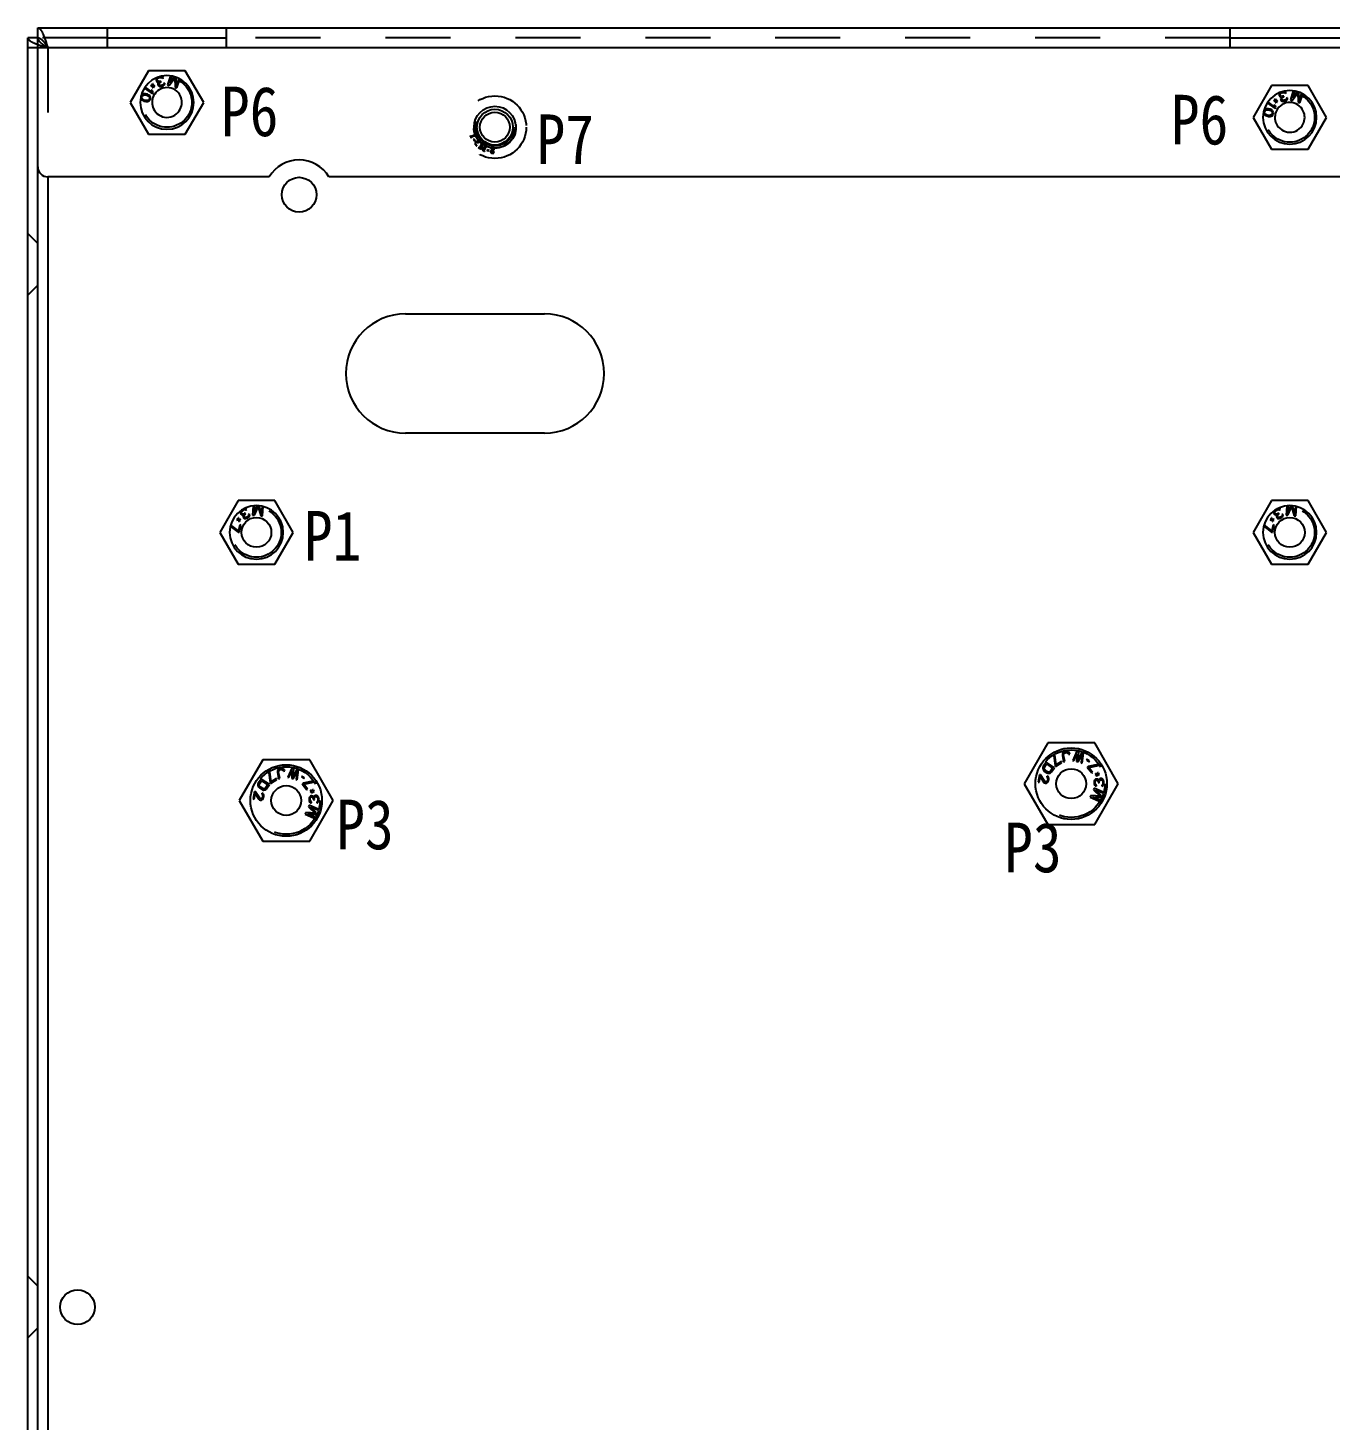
# Model space of a CAD drawing. Header units: millimetres. Extents: x 1262 to 3787, y 0 to 841.
# Drawn here: x 1412.6 to 1543.6, y 441.8 to 582 of the extents above; entities that cross this region are included whole.
import ezdxf

# ---------------------------------------------------------------- set-up
doc = ezdxf.new("R2010")
doc.units = ezdxf.units.MM
doc.header["$LTSCALE"] = 65.395
doc.linetypes.add('HIDDEN', pattern=[0.2, 0.1, -0.1])
doc.layers.get('0').update_dxf_attribs({"linetype": 'CONTINUOUS'})
doc.layers.add('02___PRT_ALL_AXES', color=7, linetype='CONTINUOUS')
doc.layers.add('DEFAULT_2', color=8, linetype='HIDDEN')
doc.styles.get("Standard").update_dxf_attribs({"font": 'txt', "width": 0.85})

msp = doc.modelspace()

# ---------------------------------------------------------------- linework, layer by layer
at = {"color": 3, "linetype": 'Continuous'}
for p, q in [((1413.581, 568.004), (1413.581, 582.004)), ((1413.581, 582.004), (1825.581, 582.004)), ((1420.581, 580.004), (1420.581, 582.004)), ((1432.581, 580.004), (1432.581, 582.004)), ((1533.581, 580.004), (1533.581, 582.004)), ((1412.581, 324.704), (1412.581, 581.004)), ((1825.581, 580.004), (1413.581, 580.004)), ((1436.879, 567.004), (1414.581, 567.004))]:
    msp.add_line(p, q, dxfattribs=at)
at = {"color": 7, "linetype": 'Continuous'}
for p, q in [((1413.581, 581.004), (1412.581, 581.004)), ((1420.581, 581.004), (1432.581, 581.004)), ((1533.581, 581.004), (1545.581, 581.004)), ((1413.581, 580.004), (1412.581, 580.004)), ((1424.972, 576.192), (1424.97, 576.162)), ((1424.97, 576.162), (1425.148, 576.148)), ((1425.121, 576.18), (1424.972, 576.192)), ((1425.055, 576.32), (1425.023, 576.292)), ((1425.023, 576.292), (1425.121, 576.18)), ((1425.152, 576.207), (1425.055, 576.32)), ((1425.161, 576.356), (1425.152, 576.207)), ((1425.191, 576.353), (1425.161, 576.356)), ((1425.18, 576.175), (1425.191, 576.353)), ((1425.358, 576.16), (1425.18, 576.175)), ((1425.356, 576.131), (1425.358, 576.16)), ((1425.503, 576.808), (1425.502, 576.741)), ((1425.502, 576.741), (1425.527, 576.659)), ((1425.525, 576.881), (1425.503, 576.808)), ((1425.572, 576.94), (1425.525, 576.881)), ((1425.527, 576.659), (1425.572, 576.584)), ((1425.639, 577.005), (1425.572, 576.94)), ((1425.572, 576.584), (1425.63, 576.535)), ((1425.602, 576.771), (1425.609, 576.818)), ((1425.627, 576.69), (1425.602, 576.771)), ((1425.609, 576.818), (1425.637, 576.871)), ((1425.691, 576.621), (1425.627, 576.69)), ((1425.63, 576.535), (1425.742, 576.525)), ((1425.637, 576.871), (1425.67, 576.903)), ((1425.708, 577.047), (1425.639, 577.005)), ((1425.681, 576.44), (1425.66, 576.366)), ((1425.66, 576.366), (1425.665, 576.279)), ((1425.665, 576.279), (1425.677, 576.238)), ((1425.67, 576.903), (1425.764, 576.954)), ((1425.677, 576.238), (1425.722, 576.163)), ((1425.742, 576.525), (1425.681, 576.44)), ((1425.764, 576.598), (1425.691, 576.621)), ((1425.722, 576.163), (1425.827, 576.106)), ((1425.764, 576.954), (1425.883, 576.991)), ((1425.889, 576.614), (1425.764, 576.598)), ((1425.765, 576.309), (1425.78, 576.403)), ((1425.777, 576.269), (1425.765, 576.309)), ((1425.836, 576.22), (1425.777, 576.269)), ((1425.78, 576.403), (1425.807, 576.456)), ((1425.807, 576.456), (1425.914, 576.533)), ((1425.908, 576.197), (1425.836, 576.22)), ((1425.958, 577.102), (1425.878, 577.099)), ((1425.883, 576.991), (1425.989, 577.001)), ((1425.969, 576.639), (1425.889, 576.614)), ((1426.014, 576.207), (1425.908, 576.197)), ((1425.914, 576.533), (1425.994, 576.557)), ((1426.05, 577.086), (1425.958, 577.102)), ((1425.994, 576.557), (1425.969, 576.639)), ((1425.989, 577.001), (1426.035, 576.993)), ((1426.093, 576.232), (1426.014, 576.207)), ((1426.035, 576.993), (1426.088, 576.964)), ((1426.122, 577.064), (1426.05, 577.086)), ((1426.088, 576.964), (1426.12, 576.929)), ((1426.187, 576.282), (1426.093, 576.232)), ((1426.104, 576.124), (1426.238, 576.187)), ((1426.12, 576.929), (1426.22, 576.96)), ((1426.181, 577.015), (1426.122, 577.064)), ((1426.22, 576.96), (1426.181, 577.015)), ((1426.234, 576.341), (1426.187, 576.282)), ((1426.255, 576.415), (1426.234, 576.341)), ((1426.238, 576.187), (1426.305, 576.252)), ((1426.355, 576.445), (1426.255, 576.415)), ((1426.305, 576.252), (1426.36, 576.358)), ((1426.36, 576.358), (1426.355, 576.445)), ((1426.931, 577.169), (1426.635, 576.263)), ((1426.635, 576.263), (1426.813, 576.205)), ((1426.813, 576.205), (1427.388, 576.957)), ((1427.057, 577.15), (1426.82, 576.426)), ((1427.341, 577.083), (1426.82, 576.426)), ((1427.388, 576.957), (1427.407, 576.01)), ((1427.532, 576.193), (1427.5, 577.03)), ((1427.769, 576.916), (1427.532, 576.193)), ((1427.585, 575.952), (1427.882, 576.858)), ((1423.946, 575.083), (1423.94, 574.956)), ((1423.94, 574.956), (1423.979, 574.84)), ((1423.994, 575.2), (1423.946, 575.083)), ((1423.979, 574.84), (1424.028, 574.765)), ((1424.079, 575.288), (1423.994, 575.2)), ((1424.028, 574.765), (1424.102, 574.706)), ((1424.048, 574.953), (1424.05, 575.059)), ((1424.076, 574.883), (1424.048, 574.953)), ((1424.05, 575.059), (1424.094, 575.156)), ((1424.182, 574.773), (1424.076, 574.883)), ((1424.155, 575.335), (1424.079, 575.288)), ((1424.094, 575.156), (1424.149, 575.208)), ((1424.149, 575.208), (1424.292, 575.261)), ((1424.248, 575.357), (1424.155, 575.335)), ((1424.302, 574.725), (1424.182, 574.773)), ((1424.314, 575.363), (1424.248, 575.357)), ((1424.292, 575.261), (1424.421, 575.254)), ((1424.303, 575.941), (1425.118, 575.367)), ((1424.423, 575.36), (1424.314, 575.363)), ((1425.051, 575.567), (1424.372, 576.045)), ((1424.421, 575.254), (1424.566, 575.221)), ((1424.61, 575.318), (1424.423, 575.36)), ((1424.566, 575.221), (1424.686, 575.173)), ((1424.709, 575.275), (1424.61, 575.318)), ((1424.686, 575.173), (1424.792, 575.064)), ((1424.767, 575.24), (1424.709, 575.275)), ((1424.775, 574.79), (1424.719, 574.738)), ((1424.841, 575.181), (1424.767, 575.24)), ((1424.818, 574.887), (1424.775, 574.79)), ((1424.792, 575.064), (1424.82, 574.993)), ((1424.82, 574.993), (1424.818, 574.887)), ((1424.889, 575.106), (1424.841, 575.181)), ((1424.874, 574.746), (1424.922, 574.864)), ((1424.929, 574.99), (1424.889, 575.106)), ((1424.922, 574.864), (1424.929, 574.99)), ((1425.001, 575.755), (1425.051, 575.567)), ((1425.14, 575.657), (1425.001, 575.755)), ((1425.118, 575.367), (1425.19, 575.47)), ((1425.148, 576.148), (1425.138, 575.969)), ((1425.138, 575.969), (1425.167, 575.967)), ((1425.19, 575.47), (1425.14, 575.657)), ((1425.167, 575.967), (1425.176, 576.115)), ((1425.176, 576.115), (1425.274, 576.003)), ((1425.305, 576.03), (1425.208, 576.143)), ((1425.208, 576.143), (1425.356, 576.131)), ((1425.274, 576.003), (1425.305, 576.03)), ((1425.827, 576.106), (1425.919, 576.089)), ((1425.919, 576.089), (1426.065, 576.112)), ((1426.065, 576.112), (1426.104, 576.124)), ((1427.407, 576.01), (1427.585, 575.952)), ((1538.054, 574.82), (1538.023, 574.792)), ((1538.023, 574.792), (1538.121, 574.68)), ((1538.152, 574.707), (1538.054, 574.82)), ((1538.161, 574.856), (1538.152, 574.707)), ((1538.191, 574.853), (1538.161, 574.856)), ((1538.18, 574.675), (1538.191, 574.853)), ((1538.503, 575.308), (1538.502, 575.241)), ((1538.502, 575.241), (1538.527, 575.159)), ((1538.525, 575.381), (1538.503, 575.308)), ((1538.572, 575.44), (1538.525, 575.381)), ((1538.527, 575.159), (1538.572, 575.084)), ((1538.639, 575.505), (1538.572, 575.44)), ((1538.572, 575.084), (1538.63, 575.035)), ((1538.602, 575.271), (1538.609, 575.318)), ((1538.627, 575.19), (1538.602, 575.271)), ((1538.609, 575.318), (1538.637, 575.371)), ((1538.691, 575.121), (1538.627, 575.19)), ((1538.63, 575.035), (1538.742, 575.025)), ((1538.637, 575.371), (1538.67, 575.403)), ((1538.708, 575.547), (1538.639, 575.505)), ((1538.681, 574.94), (1538.66, 574.866)), ((1538.66, 574.866), (1538.665, 574.779)), ((1538.665, 574.779), (1538.677, 574.738)), ((1538.67, 575.403), (1538.764, 575.454)), ((1538.742, 575.025), (1538.681, 574.94)), ((1538.764, 575.098), (1538.691, 575.121)), ((1538.764, 575.454), (1538.883, 575.491)), ((1538.889, 575.114), (1538.764, 575.098)), ((1538.765, 574.809), (1538.78, 574.903)), ((1538.777, 574.769), (1538.765, 574.809)), ((1538.836, 574.72), (1538.777, 574.769)), ((1538.78, 574.903), (1538.807, 574.956)), ((1538.807, 574.956), (1538.914, 575.033)), ((1538.958, 575.603), (1538.878, 575.599)), ((1538.883, 575.491), (1538.989, 575.501)), ((1538.969, 575.139), (1538.889, 575.114)), ((1538.914, 575.033), (1538.994, 575.057)), ((1539.05, 575.586), (1538.958, 575.603)), ((1538.994, 575.057), (1538.969, 575.139)), ((1538.989, 575.501), (1539.035, 575.493)), ((1539.035, 575.493), (1539.088, 575.464)), ((1539.122, 575.564), (1539.05, 575.586)), ((1539.088, 575.464), (1539.12, 575.429)), ((1539.187, 574.782), (1539.093, 574.732)), ((1539.12, 575.429), (1539.219, 575.46)), ((1539.181, 575.515), (1539.122, 575.564)), ((1539.219, 575.46), (1539.181, 575.515)), ((1539.234, 574.841), (1539.187, 574.782)), ((1539.255, 574.915), (1539.234, 574.841)), ((1539.238, 574.687), (1539.305, 574.752)), ((1539.355, 574.945), (1539.255, 574.915)), ((1539.305, 574.752), (1539.36, 574.858)), ((1539.36, 574.858), (1539.355, 574.945)), ((1539.931, 575.669), (1539.635, 574.763)), ((1539.635, 574.763), (1539.813, 574.705)), ((1539.813, 574.705), (1540.388, 575.457)), ((1540.057, 575.65), (1539.82, 574.926)), ((1540.341, 575.583), (1539.82, 574.926)), ((1540.388, 575.457), (1540.407, 574.51)), ((1540.532, 574.693), (1540.5, 575.53)), ((1540.769, 575.416), (1540.532, 574.693)), ((1540.585, 574.452), (1540.882, 575.358)), ((1424.102, 574.706), (1424.159, 574.672)), ((1424.159, 574.672), (1424.259, 574.628)), ((1424.259, 574.628), (1424.446, 574.586)), ((1424.448, 574.693), (1424.302, 574.725)), ((1424.446, 574.586), (1424.554, 574.583)), ((1424.577, 574.685), (1424.448, 574.693)), ((1424.554, 574.583), (1424.621, 574.59)), ((1424.719, 574.738), (1424.577, 574.685)), ((1424.621, 574.59), (1424.713, 574.612)), ((1424.713, 574.612), (1424.789, 574.659)), ((1424.789, 574.659), (1424.874, 574.746)), ((1536.946, 573.583), (1536.94, 573.456)), ((1536.94, 573.456), (1536.979, 573.34)), ((1536.994, 573.7), (1536.946, 573.583)), ((1537.079, 573.788), (1536.994, 573.7)), ((1537.048, 573.453), (1537.05, 573.559)), ((1537.076, 573.383), (1537.048, 573.453)), ((1537.05, 573.559), (1537.094, 573.656)), ((1537.182, 573.274), (1537.076, 573.383)), ((1537.155, 573.835), (1537.079, 573.788)), ((1537.094, 573.656), (1537.149, 573.708)), ((1537.149, 573.708), (1537.292, 573.761)), ((1537.248, 573.857), (1537.155, 573.835)), ((1537.314, 573.863), (1537.248, 573.857)), ((1537.292, 573.761), (1537.421, 573.754)), ((1537.303, 574.441), (1538.118, 573.867)), ((1537.423, 573.86), (1537.314, 573.863)), ((1538.051, 574.067), (1537.372, 574.545)), ((1537.421, 573.754), (1537.566, 573.721)), ((1537.61, 573.818), (1537.423, 573.86)), ((1537.566, 573.721), (1537.686, 573.673)), ((1537.709, 573.775), (1537.61, 573.818)), ((1537.686, 573.673), (1537.792, 573.564)), ((1537.767, 573.74), (1537.709, 573.775)), ((1537.841, 573.681), (1537.767, 573.74)), ((1537.818, 573.387), (1537.775, 573.29)), ((1537.792, 573.564), (1537.82, 573.493)), ((1537.82, 573.493), (1537.818, 573.387)), ((1537.889, 573.606), (1537.841, 573.681)), ((1537.874, 573.247), (1537.922, 573.364)), ((1537.929, 573.49), (1537.889, 573.606)), ((1537.922, 573.364), (1537.929, 573.49)), ((1537.972, 574.692), (1537.97, 574.662)), ((1537.97, 574.662), (1538.148, 574.648)), ((1538.121, 574.68), (1537.972, 574.692)), ((1538.001, 574.255), (1538.051, 574.067)), ((1538.14, 574.157), (1538.001, 574.255)), ((1538.118, 573.867), (1538.19, 573.97)), ((1538.148, 574.648), (1538.138, 574.469)), ((1538.138, 574.469), (1538.167, 574.467)), ((1538.19, 573.97), (1538.14, 574.157)), ((1538.167, 574.467), (1538.176, 574.615)), ((1538.176, 574.615), (1538.274, 574.503)), ((1538.358, 574.66), (1538.18, 574.675)), ((1538.305, 574.53), (1538.208, 574.643)), ((1538.208, 574.643), (1538.356, 574.631)), ((1538.274, 574.503), (1538.305, 574.53)), ((1538.356, 574.631), (1538.358, 574.66)), ((1538.677, 574.738), (1538.722, 574.663)), ((1538.722, 574.663), (1538.827, 574.606)), ((1538.827, 574.606), (1538.919, 574.589)), ((1538.908, 574.697), (1538.836, 574.72)), ((1539.014, 574.707), (1538.908, 574.697)), ((1538.919, 574.589), (1539.065, 574.612)), ((1539.093, 574.732), (1539.014, 574.707)), ((1539.065, 574.612), (1539.104, 574.624)), ((1539.104, 574.624), (1539.238, 574.687)), ((1540.407, 574.51), (1540.585, 574.452)), ((1536.979, 573.34), (1537.028, 573.265)), ((1537.028, 573.265), (1537.102, 573.206)), ((1537.102, 573.206), (1537.159, 573.172)), ((1537.159, 573.172), (1537.259, 573.128)), ((1537.302, 573.225), (1537.182, 573.274)), ((1537.259, 573.128), (1537.446, 573.086)), ((1537.448, 573.193), (1537.302, 573.225)), ((1537.446, 573.086), (1537.554, 573.083)), ((1537.577, 573.185), (1537.448, 573.193)), ((1537.554, 573.083), (1537.621, 573.09)), ((1537.719, 573.238), (1537.577, 573.185)), ((1537.621, 573.09), (1537.713, 573.112)), ((1537.713, 573.112), (1537.789, 573.159)), ((1537.775, 573.29), (1537.719, 573.238)), ((1537.789, 573.159), (1537.874, 573.247)), ((1413.581, 323.704), (1413.581, 568.004)), ((1414.581, 567.004), (1414.581, 325.704)), ((1450.581, 553.204), (1464.581, 553.204)), ((1464.581, 541.204), (1450.581, 541.204)), ((1433.976, 533.265), (1433.974, 533.189)), ((1433.974, 533.189), (1433.989, 533.124)), ((1434.008, 533.334), (1433.976, 533.265)), ((1433.989, 533.124), (1434.033, 533.051)), ((1434.058, 533.413), (1434.008, 533.334)), ((1434.033, 533.051), (1434.094, 532.989)), ((1434.114, 533.47), (1434.058, 533.413)), ((1434.074, 533.225), (1434.088, 533.282)), ((1434.078, 533.177), (1434.074, 533.225)), ((1434.122, 533.104), (1434.078, 533.177)), ((1434.088, 533.282), (1434.112, 533.322)), ((1434.094, 532.989), (1434.163, 532.955)), ((1434.112, 533.322), (1434.191, 533.394)), ((1434.201, 533.053), (1434.122, 533.104)), ((1434.163, 532.955), (1434.274, 532.972)), ((1434.191, 533.394), (1434.298, 533.458)), ((1434.277, 533.049), (1434.201, 533.053)), ((1434.236, 532.875), (1434.233, 532.799)), ((1434.233, 532.799), (1434.259, 532.715)), ((1434.274, 532.972), (1434.236, 532.875)), ((1434.259, 532.715), (1434.281, 532.679)), ((1434.343, 533.585), (1434.267, 533.562)), ((1434.395, 533.095), (1434.277, 533.049)), ((1434.298, 533.458), (1434.398, 533.494)), ((1434.34, 532.863), (1434.354, 532.921)), ((1434.348, 532.769), (1434.34, 532.863)), ((1434.437, 533.592), (1434.343, 533.585)), ((1434.37, 532.732), (1434.348, 532.769)), ((1434.354, 532.921), (1434.439, 533.022)), ((1434.439, 532.699), (1434.37, 532.732)), ((1434.466, 533.138), (1434.395, 533.095)), ((1434.398, 533.494), (1434.445, 533.497)), ((1434.512, 533.587), (1434.437, 533.592)), ((1434.439, 533.022), (1434.51, 533.065)), ((1434.514, 532.695), (1434.439, 532.699)), ((1434.445, 533.497), (1434.502, 533.482)), ((1434.51, 533.065), (1434.466, 533.138)), ((1434.502, 533.482), (1434.542, 533.456)), ((1434.581, 533.554), (1434.512, 533.587)), ((1434.614, 532.73), (1434.514, 532.695)), ((1434.542, 533.456), (1434.631, 533.51)), ((1434.631, 533.51), (1434.581, 533.554)), ((1434.686, 532.773), (1434.614, 532.73)), ((1434.764, 532.845), (1434.686, 532.773)), ((1434.723, 532.671), (1434.837, 532.765)), ((1434.796, 532.914), (1434.764, 532.845)), ((1434.798, 532.99), (1434.796, 532.914)), ((1434.888, 533.044), (1434.798, 532.99)), ((1434.837, 532.765), (1434.886, 532.844)), ((1434.886, 532.844), (1434.914, 532.96)), ((1434.914, 532.96), (1434.888, 533.044)), ((1435.271, 533.886), (1435.203, 532.935)), ((1435.203, 532.935), (1435.39, 532.922)), ((1435.69, 533.901), (1435.343, 533.138)), ((1435.397, 533.897), (1435.343, 533.138)), ((1435.39, 532.922), (1435.766, 533.791)), ((1435.766, 533.791), (1436.014, 532.877)), ((1436.091, 533.085), (1435.857, 533.889)), ((1436.014, 532.877), (1436.201, 532.864)), ((1436.146, 533.844), (1436.091, 533.085)), ((1436.201, 532.864), (1436.269, 533.814)), ((1537.976, 533.265), (1537.974, 533.189)), ((1537.974, 533.189), (1537.989, 533.124)), ((1538.008, 533.334), (1537.976, 533.265)), ((1537.989, 533.124), (1538.033, 533.051)), ((1538.058, 533.413), (1538.008, 533.334)), ((1538.033, 533.051), (1538.094, 532.989)), ((1538.114, 533.47), (1538.058, 533.413)), ((1538.074, 533.225), (1538.088, 533.282)), ((1538.078, 533.177), (1538.074, 533.225)), ((1538.122, 533.104), (1538.078, 533.177)), ((1538.088, 533.282), (1538.112, 533.322)), ((1538.094, 532.989), (1538.163, 532.955)), ((1538.112, 533.322), (1538.191, 533.394)), ((1538.201, 533.053), (1538.122, 533.104)), ((1538.163, 532.955), (1538.274, 532.972)), ((1538.191, 533.394), (1538.298, 533.458)), ((1538.277, 533.049), (1538.201, 533.053)), ((1538.236, 532.875), (1538.233, 532.799)), ((1538.233, 532.799), (1538.259, 532.715)), ((1538.274, 532.972), (1538.236, 532.875)), ((1538.259, 532.715), (1538.281, 532.679)), ((1538.343, 533.585), (1538.267, 533.562)), ((1538.395, 533.095), (1538.277, 533.049)), ((1538.298, 533.458), (1538.398, 533.494)), ((1538.34, 532.863), (1538.354, 532.921)), ((1538.348, 532.769), (1538.34, 532.863)), ((1538.437, 533.592), (1538.343, 533.585)), ((1538.37, 532.732), (1538.348, 532.769)), ((1538.354, 532.921), (1538.439, 533.022)), ((1538.439, 532.699), (1538.37, 532.732)), ((1538.466, 533.138), (1538.395, 533.095)), ((1538.398, 533.494), (1538.445, 533.497)), ((1538.512, 533.587), (1538.437, 533.592)), ((1538.439, 533.022), (1538.51, 533.065)), ((1538.514, 532.695), (1538.439, 532.699)), ((1538.445, 533.497), (1538.502, 533.482)), ((1538.51, 533.065), (1538.466, 533.138)), ((1538.502, 533.482), (1538.542, 533.456)), ((1538.581, 533.554), (1538.512, 533.587)), ((1538.614, 532.73), (1538.514, 532.695)), ((1538.542, 533.456), (1538.631, 533.51)), ((1538.631, 533.51), (1538.581, 533.554)), ((1538.686, 532.773), (1538.614, 532.73)), ((1538.764, 532.845), (1538.686, 532.773)), ((1538.723, 532.671), (1538.837, 532.765)), ((1538.796, 532.914), (1538.764, 532.845)), ((1538.798, 532.99), (1538.796, 532.914)), ((1538.888, 533.044), (1538.798, 532.99)), ((1538.837, 532.765), (1538.886, 532.844)), ((1538.886, 532.844), (1538.914, 532.96)), ((1538.914, 532.96), (1538.888, 533.044)), ((1539.271, 533.886), (1539.203, 532.935)), ((1539.203, 532.935), (1539.39, 532.922)), ((1539.69, 533.901), (1539.343, 533.138)), ((1539.397, 533.897), (1539.343, 533.138)), ((1539.39, 532.922), (1539.766, 533.791)), ((1539.766, 533.791), (1540.014, 532.877)), ((1540.091, 533.085), (1539.857, 533.889)), ((1540.014, 532.877), (1540.201, 532.864)), ((1540.146, 533.844), (1540.091, 533.085)), ((1540.201, 532.864), (1540.269, 533.814)), ((1432.956, 531.835), (1433.736, 531.233)), ((1433.764, 531.355), (1432.987, 531.954)), ((1433.755, 532.487), (1433.608, 532.462)), ((1433.608, 532.462), (1433.613, 532.433)), ((1433.613, 532.433), (1433.789, 532.462)), ((1433.657, 532.606), (1433.633, 532.572)), ((1433.633, 532.572), (1433.755, 532.487)), ((1433.779, 532.521), (1433.657, 532.606)), ((1433.781, 532.672), (1433.751, 532.667)), ((1433.751, 532.667), (1433.779, 532.521)), ((1433.9, 531.965), (1433.764, 531.355)), ((1433.813, 532.496), (1433.781, 532.672)), ((1433.789, 532.462), (1433.822, 532.287)), ((1433.99, 532.525), (1433.813, 532.496)), ((1433.822, 532.287), (1433.852, 532.291)), ((1433.852, 532.291), (1433.824, 532.438)), ((1433.824, 532.438), (1433.946, 532.352)), ((1433.84, 531.21), (1434.004, 531.941)), ((1433.848, 532.472), (1433.995, 532.496)), ((1433.97, 532.386), (1433.848, 532.472)), ((1434.004, 531.941), (1433.9, 531.965)), ((1433.946, 532.352), (1433.97, 532.386)), ((1433.995, 532.496), (1433.99, 532.525)), ((1434.281, 532.679), (1434.342, 532.616)), ((1434.342, 532.616), (1434.458, 532.586)), ((1434.458, 532.586), (1434.551, 532.593)), ((1434.551, 532.593), (1434.687, 532.65)), ((1434.687, 532.65), (1434.723, 532.671)), ((1536.956, 531.835), (1537.736, 531.233)), ((1537.764, 531.355), (1536.987, 531.954)), ((1537.755, 532.487), (1537.608, 532.462)), ((1537.608, 532.462), (1537.613, 532.433)), ((1537.613, 532.433), (1537.789, 532.462)), ((1537.657, 532.606), (1537.633, 532.572)), ((1537.633, 532.572), (1537.755, 532.487)), ((1537.779, 532.521), (1537.657, 532.606)), ((1537.781, 532.672), (1537.751, 532.667)), ((1537.751, 532.667), (1537.779, 532.521)), ((1537.9, 531.965), (1537.764, 531.355)), ((1537.813, 532.496), (1537.781, 532.672)), ((1537.789, 532.462), (1537.822, 532.287)), ((1537.99, 532.525), (1537.813, 532.496)), ((1537.822, 532.287), (1537.852, 532.291)), ((1537.852, 532.291), (1537.824, 532.438)), ((1537.824, 532.438), (1537.946, 532.352)), ((1537.84, 531.21), (1538.004, 531.941)), ((1537.848, 532.472), (1537.995, 532.496)), ((1537.97, 532.386), (1537.848, 532.472)), ((1538.004, 531.941), (1537.9, 531.965)), ((1537.946, 532.352), (1537.97, 532.386)), ((1537.995, 532.496), (1537.99, 532.525)), ((1538.281, 532.679), (1538.342, 532.616)), ((1538.342, 532.616), (1538.458, 532.586)), ((1538.458, 532.586), (1538.551, 532.593)), ((1538.551, 532.593), (1538.687, 532.65)), ((1538.687, 532.65), (1538.723, 532.671)), ((1433.736, 531.233), (1433.84, 531.21)), ((1537.736, 531.233), (1537.84, 531.21)), ((1516.722, 508.951), (1516.696, 508.86)), ((1516.789, 509.05), (1516.722, 508.951)), ((1516.864, 509.106), (1516.789, 509.05)), ((1516.822, 508.861), (1516.852, 508.931)), ((1516.852, 508.931), (1516.906, 508.984)), ((1516.962, 509.145), (1516.864, 509.106)), ((1516.906, 508.984), (1516.985, 509.02)), ((1517.044, 509.16), (1516.962, 509.145)), ((1516.985, 509.02), (1517.067, 509.034)), ((1517.151, 509.157), (1517.044, 509.16)), ((1517.067, 509.034), (1517.153, 509.028)), ((1517.24, 509.13), (1517.151, 509.157)), ((1517.153, 509.028), (1517.222, 508.997)), ((1517.222, 508.997), (1517.274, 508.941)), ((1517.337, 509.061), (1517.24, 509.13)), ((1517.274, 508.941), (1517.309, 508.861)), ((1517.309, 508.861), (1517.432, 508.883)), ((1517.393, 508.984), (1517.337, 509.061)), ((1517.432, 508.883), (1517.393, 508.984)), ((1518.163, 509.169), (1517.729, 508.253)), ((1517.849, 508.218), (1518.179, 508.921)), ((1518.179, 508.921), (1518.13, 508.139)), ((1518.323, 509.123), (1518.163, 509.169)), ((1518.323, 509.123), (1518.262, 508.3)), ((1518.644, 509.032), (1518.262, 508.3)), ((1518.804, 508.987), (1518.644, 509.032)), ((1518.691, 507.979), (1518.804, 508.987)), ((1439.163, 507.469), (1438.729, 506.553)), ((1439.323, 507.423), (1439.163, 507.469)), ((1514.735, 507.543), (1514.725, 507.45)), ((1514.774, 507.642), (1514.735, 507.543)), ((1515.048, 508.06), (1514.774, 507.642)), ((1514.853, 507.49), (1514.881, 507.572)), ((1514.855, 507.415), (1514.853, 507.49)), ((1514.881, 507.572), (1515.087, 507.885)), ((1515.885, 507.512), (1515.048, 508.06)), ((1515.087, 507.885), (1515.71, 507.477)), ((1515.71, 507.477), (1515.504, 507.164)), ((1515.611, 507.094), (1515.885, 507.512)), ((1515.928, 508.765), (1515.823, 508.697)), ((1515.823, 508.697), (1515.959, 507.72)), ((1516.063, 507.788), (1515.928, 508.765)), ((1515.959, 507.72), (1516.016, 507.631)), ((1516.016, 507.631), (1516.646, 508.038)), ((1516.588, 508.128), (1516.063, 507.788)), ((1516.646, 508.038), (1516.588, 508.128)), ((1516.696, 508.86), (1516.694, 508.752)), ((1516.694, 508.752), (1516.809, 508.102)), ((1516.809, 508.102), (1516.932, 508.124)), ((1516.817, 508.774), (1516.822, 508.861)), ((1516.932, 508.124), (1516.817, 508.774)), ((1517.729, 508.253), (1517.849, 508.218)), ((1518.13, 508.139), (1518.29, 508.093)), ((1518.29, 508.093), (1518.66, 508.784)), ((1518.66, 508.784), (1518.571, 508.013)), ((1518.571, 508.013), (1518.691, 507.979)), ((1519.19, 508.365), (1519.128, 508.279)), ((1519.128, 508.279), (1519.365, 508.109)), ((1519.427, 508.195), (1519.19, 508.365)), ((1519.284, 507.644), (1519.199, 507.58)), ((1519.199, 507.58), (1519.648, 506.98)), ((1520.25, 507.845), (1519.284, 507.644)), ((1519.359, 507.544), (1520.324, 507.745)), ((1519.733, 507.043), (1519.359, 507.544)), ((1519.365, 508.109), (1519.427, 508.195)), ((1520.324, 507.745), (1520.25, 507.845)), ((1436.048, 506.36), (1435.774, 505.942)), ((1435.881, 505.872), (1436.087, 506.185)), ((1436.885, 505.812), (1436.048, 506.36)), ((1436.087, 506.185), (1436.71, 505.777)), ((1436.928, 507.065), (1436.823, 506.997)), ((1436.823, 506.997), (1436.959, 506.02)), ((1437.063, 506.088), (1436.928, 507.065)), ((1437.016, 505.931), (1437.646, 506.338)), ((1437.588, 506.428), (1437.063, 506.088)), ((1437.646, 506.338), (1437.588, 506.428)), ((1437.696, 507.16), (1437.694, 507.052)), ((1437.694, 507.052), (1437.809, 506.402)), ((1437.722, 507.251), (1437.696, 507.16)), ((1437.789, 507.35), (1437.722, 507.251)), ((1437.864, 507.406), (1437.789, 507.35)), ((1437.809, 506.402), (1437.932, 506.424)), ((1437.817, 507.074), (1437.822, 507.161)), ((1437.932, 506.424), (1437.817, 507.074)), ((1437.822, 507.161), (1437.852, 507.231)), ((1437.852, 507.231), (1437.906, 507.284)), ((1437.962, 507.445), (1437.864, 507.406)), ((1437.906, 507.284), (1437.985, 507.32)), ((1438.044, 507.46), (1437.962, 507.445)), ((1437.985, 507.32), (1438.067, 507.334)), ((1438.151, 507.457), (1438.044, 507.46)), ((1438.067, 507.334), (1438.153, 507.328)), ((1438.24, 507.43), (1438.151, 507.457)), ((1438.153, 507.328), (1438.222, 507.297)), ((1438.222, 507.297), (1438.274, 507.241)), ((1438.337, 507.361), (1438.24, 507.43)), ((1438.274, 507.241), (1438.309, 507.161)), ((1438.309, 507.161), (1438.432, 507.183)), ((1438.393, 507.284), (1438.337, 507.361)), ((1438.432, 507.183), (1438.393, 507.284)), ((1438.729, 506.553), (1438.849, 506.518)), ((1438.849, 506.518), (1439.179, 507.221)), ((1439.179, 507.221), (1439.13, 506.439)), ((1439.13, 506.439), (1439.29, 506.393)), ((1439.323, 507.423), (1439.262, 506.6)), ((1439.644, 507.332), (1439.262, 506.6)), ((1439.29, 506.393), (1439.66, 507.084)), ((1439.66, 507.084), (1439.571, 506.313)), ((1439.571, 506.313), (1439.691, 506.279)), ((1439.804, 507.287), (1439.644, 507.332)), ((1439.691, 506.279), (1439.804, 507.287)), ((1440.19, 506.665), (1440.128, 506.579)), ((1440.128, 506.579), (1440.365, 506.409)), ((1440.427, 506.495), (1440.19, 506.665)), ((1441.25, 506.145), (1440.284, 505.944)), ((1440.365, 506.409), (1440.427, 506.495)), ((1441.324, 506.045), (1441.25, 506.145)), ((1514.385, 506.809), (1514.264, 506.069)), ((1514.264, 506.069), (1514.369, 506.052)), ((1514.369, 506.052), (1514.463, 506.628)), ((1514.49, 506.792), (1514.385, 506.809)), ((1514.463, 506.628), (1514.841, 506.038)), ((1514.921, 506.13), (1514.49, 506.792)), ((1514.725, 507.45), (1514.751, 507.333)), ((1514.751, 507.333), (1514.799, 507.252)), ((1514.799, 507.252), (1514.877, 507.176)), ((1514.885, 507.345), (1514.855, 507.415)), ((1514.877, 507.176), (1515.144, 507.001)), ((1514.945, 507.281), (1514.885, 507.345)), ((1514.998, 506.075), (1514.921, 506.13)), ((1515.212, 507.106), (1514.945, 507.281)), ((1515.04, 506.068), (1514.998, 506.075)), ((1515.11, 506.099), (1515.04, 506.068)), ((1515.162, 506.154), (1515.11, 506.099)), ((1515.138, 506.664), (1515.121, 506.562)), ((1515.121, 506.562), (1515.177, 506.51)), ((1515.218, 506.63), (1515.138, 506.664)), ((1515.144, 507.001), (1515.244, 506.961)), ((1515.2, 506.253), (1515.162, 506.154)), ((1515.177, 506.51), (1515.209, 506.442)), ((1515.213, 506.335), (1515.2, 506.253)), ((1515.204, 506.02), (1515.26, 506.095)), ((1515.209, 506.442), (1515.213, 506.335)), ((1515.295, 507.077), (1515.212, 507.106)), ((1515.289, 506.534), (1515.218, 506.63)), ((1515.244, 506.961), (1515.338, 506.949)), ((1515.26, 506.095), (1515.301, 506.215)), ((1515.317, 506.445), (1515.289, 506.534)), ((1515.371, 507.077), (1515.295, 507.077)), ((1515.301, 506.215), (1515.315, 506.297)), ((1515.315, 506.297), (1515.317, 506.445)), ((1515.338, 506.949), (1515.455, 506.972)), ((1515.441, 507.106), (1515.371, 507.077)), ((1515.504, 507.164), (1515.441, 507.106)), ((1515.455, 506.972), (1515.536, 507.018)), ((1515.536, 507.018), (1515.611, 507.094)), ((1519.648, 506.98), (1519.733, 507.043)), ((1519.893, 506.172), (1519.878, 506.025)), ((1519.931, 506.257), (1519.893, 506.172)), ((1520.013, 506.344), (1519.931, 506.257)), ((1519.983, 506.05), (1520, 506.155)), ((1520, 506.155), (1520.04, 506.22)), ((1520.097, 506.368), (1520.013, 506.344)), ((1520.159, 506.85), (1520.02, 506.799)), ((1520.02, 506.799), (1520.034, 506.76)), ((1520.036, 506.938), (1520.024, 506.911)), ((1520.024, 506.911), (1520.159, 506.85)), ((1520.034, 506.76), (1520.174, 506.811)), ((1520.199, 506.865), (1520.036, 506.938)), ((1520.04, 506.22), (1520.102, 506.264)), ((1520.139, 506.37), (1520.097, 506.368)), ((1520.102, 506.264), (1520.144, 506.266)), ((1520.174, 506.811), (1520.11, 506.677)), ((1520.11, 506.677), (1520.137, 506.664)), ((1520.137, 506.664), (1520.214, 506.826)), ((1520.225, 506.353), (1520.139, 506.37)), ((1520.144, 506.266), (1520.231, 506.228)), ((1520.276, 507.026), (1520.199, 506.865)), ((1520.214, 506.826), (1520.377, 506.753)), ((1520.291, 506.314), (1520.225, 506.353)), ((1520.231, 506.228), (1520.275, 506.188)), ((1520.239, 506.88), (1520.303, 507.014)), ((1520.379, 506.931), (1520.239, 506.88)), ((1520.254, 506.841), (1520.393, 506.892)), ((1520.389, 506.78), (1520.254, 506.841)), ((1520.275, 506.188), (1520.323, 506.065)), ((1520.303, 507.014), (1520.276, 507.026)), ((1520.358, 506.234), (1520.291, 506.314)), ((1520.323, 506.065), (1520.327, 505.982)), ((1520.396, 506.34), (1520.358, 506.234)), ((1520.377, 506.753), (1520.389, 506.78)), ((1520.393, 506.892), (1520.379, 506.931)), ((1520.458, 506.384), (1520.396, 506.34)), ((1520.408, 506.069), (1520.424, 506.195)), ((1520.412, 505.986), (1520.408, 506.069)), ((1520.424, 506.195), (1520.464, 506.259)), ((1520.542, 506.409), (1520.458, 506.384)), ((1520.464, 506.259), (1520.547, 506.305)), ((1520.627, 506.412), (1520.542, 506.409)), ((1520.547, 506.305), (1520.632, 506.308)), ((1520.692, 506.394), (1520.627, 506.412)), ((1520.632, 506.308), (1520.675, 506.289)), ((1520.675, 506.289), (1520.72, 506.25)), ((1520.758, 506.356), (1520.692, 506.394)), ((1520.72, 506.25), (1520.743, 506.209)), ((1520.743, 506.209), (1520.769, 506.106)), ((1520.803, 506.295), (1520.758, 506.356)), ((1520.769, 506.106), (1520.774, 505.981)), ((1520.849, 506.214), (1520.803, 506.295)), ((1520.874, 506.131), (1520.849, 506.214)), ((1520.881, 505.965), (1520.874, 506.131)), ((1435.385, 505.109), (1435.264, 504.369)), ((1435.369, 504.352), (1435.463, 504.928)), ((1435.49, 505.092), (1435.385, 505.109)), ((1435.463, 504.928), (1435.841, 504.338)), ((1435.921, 504.43), (1435.49, 505.092)), ((1435.735, 505.843), (1435.725, 505.75)), ((1435.725, 505.75), (1435.751, 505.633)), ((1435.774, 505.942), (1435.735, 505.843)), ((1435.751, 505.633), (1435.799, 505.552)), ((1435.799, 505.552), (1435.877, 505.476)), ((1435.853, 505.79), (1435.881, 505.872)), ((1435.855, 505.715), (1435.853, 505.79)), ((1435.885, 505.645), (1435.855, 505.715)), ((1435.877, 505.476), (1436.144, 505.301)), ((1435.945, 505.581), (1435.885, 505.645)), ((1436.212, 505.406), (1435.945, 505.581)), ((1436.138, 504.964), (1436.121, 504.862)), ((1436.121, 504.862), (1436.177, 504.81)), ((1436.218, 504.93), (1436.138, 504.964)), ((1436.144, 505.301), (1436.244, 505.261)), ((1436.177, 504.81), (1436.209, 504.742)), ((1436.209, 504.742), (1436.213, 504.635)), ((1436.295, 505.377), (1436.212, 505.406)), ((1436.289, 504.834), (1436.218, 504.93)), ((1436.244, 505.261), (1436.338, 505.249)), ((1436.317, 504.745), (1436.289, 504.834)), ((1436.371, 505.377), (1436.295, 505.377)), ((1436.315, 504.597), (1436.317, 504.745)), ((1436.338, 505.249), (1436.455, 505.272)), ((1436.441, 505.406), (1436.371, 505.377)), ((1436.504, 505.464), (1436.441, 505.406)), ((1436.455, 505.272), (1436.536, 505.318)), ((1436.71, 505.777), (1436.504, 505.464)), ((1436.536, 505.318), (1436.611, 505.394)), ((1436.611, 505.394), (1436.885, 505.812)), ((1436.959, 506.02), (1437.016, 505.931)), ((1440.284, 505.944), (1440.199, 505.88)), ((1440.199, 505.88), (1440.648, 505.28)), ((1440.359, 505.844), (1441.324, 506.045)), ((1440.733, 505.343), (1440.359, 505.844)), ((1440.648, 505.28), (1440.733, 505.343)), ((1441.097, 504.668), (1441.013, 504.644)), ((1441.159, 505.15), (1441.02, 505.099)), ((1441.02, 505.099), (1441.034, 505.06)), ((1441.036, 505.238), (1441.024, 505.211)), ((1441.024, 505.211), (1441.159, 505.15)), ((1441.034, 505.06), (1441.174, 505.111)), ((1441.199, 505.165), (1441.036, 505.238)), ((1441.139, 504.67), (1441.097, 504.668)), ((1441.174, 505.111), (1441.11, 504.977)), ((1441.11, 504.977), (1441.137, 504.964)), ((1441.137, 504.964), (1441.214, 505.126)), ((1441.225, 504.653), (1441.139, 504.67)), ((1441.276, 505.326), (1441.199, 505.165)), ((1441.214, 505.126), (1441.377, 505.053)), ((1441.239, 505.18), (1441.303, 505.314)), ((1441.379, 505.231), (1441.239, 505.18)), ((1441.254, 505.141), (1441.393, 505.192)), ((1441.389, 505.08), (1441.254, 505.141)), ((1441.303, 505.314), (1441.276, 505.326)), ((1441.377, 505.053), (1441.389, 505.08)), ((1441.393, 505.192), (1441.379, 505.231)), ((1441.458, 504.684), (1441.396, 504.64)), ((1441.542, 504.709), (1441.458, 504.684)), ((1441.627, 504.712), (1441.542, 504.709)), ((1441.692, 504.694), (1441.627, 504.712)), ((1441.758, 504.656), (1441.692, 504.694)), ((1514.841, 506.038), (1514.897, 505.986)), ((1514.897, 505.986), (1514.978, 505.952)), ((1514.978, 505.952), (1515.02, 505.945)), ((1515.02, 505.945), (1515.107, 505.952)), ((1515.107, 505.952), (1515.204, 506.02)), ((1519.567, 504.702), (1519.492, 504.53)), ((1520.511, 504.633), (1519.567, 504.702)), ((1519.89, 505.447), (1519.815, 505.275)), ((1519.815, 505.275), (1520.511, 504.633)), ((1519.878, 506.025), (1519.88, 505.983)), ((1519.88, 505.983), (1519.907, 505.839)), ((1520.807, 505.05), (1519.89, 505.447)), ((1519.907, 505.839), (1519.953, 505.757)), ((1519.953, 505.757), (1520.042, 505.678)), ((1519.987, 505.967), (1519.983, 506.05)), ((1520.013, 505.864), (1519.987, 505.967)), ((1520.058, 505.804), (1520.013, 505.864)), ((1520.642, 504.667), (1520.035, 505.248)), ((1520.758, 504.935), (1520.035, 505.248)), ((1520.042, 505.678), (1520.128, 505.661)), ((1520.123, 505.765), (1520.058, 505.804)), ((1520.128, 505.661), (1520.123, 505.765)), ((1520.327, 505.982), (1520.412, 505.986)), ((1520.575, 504.514), (1520.642, 504.667)), ((1520.697, 505.79), (1520.656, 505.767)), ((1520.656, 505.767), (1520.66, 505.663)), ((1520.66, 505.663), (1520.723, 505.687)), ((1520.738, 505.833), (1520.697, 505.79)), ((1520.723, 505.687), (1520.785, 505.731)), ((1520.757, 505.876), (1520.738, 505.833)), ((1520.774, 505.981), (1520.757, 505.876)), ((1520.758, 504.935), (1520.807, 505.05)), ((1520.785, 505.731), (1520.825, 505.795)), ((1520.825, 505.795), (1520.864, 505.881)), ((1520.864, 505.881), (1520.881, 505.965)), ((1435.264, 504.369), (1435.369, 504.352)), ((1435.841, 504.338), (1435.897, 504.286)), ((1435.897, 504.286), (1435.978, 504.252)), ((1435.998, 504.375), (1435.921, 504.43)), ((1435.978, 504.252), (1436.02, 504.245)), ((1436.04, 504.368), (1435.998, 504.375)), ((1436.02, 504.245), (1436.107, 504.252)), ((1436.11, 504.399), (1436.04, 504.368)), ((1436.107, 504.252), (1436.204, 504.32)), ((1436.162, 504.454), (1436.11, 504.399)), ((1436.2, 504.553), (1436.162, 504.454)), ((1436.213, 504.635), (1436.2, 504.553)), ((1436.204, 504.32), (1436.26, 504.395)), ((1436.26, 504.395), (1436.301, 504.515)), ((1436.301, 504.515), (1436.315, 504.597)), ((1440.89, 503.747), (1440.815, 503.575)), ((1440.815, 503.575), (1441.511, 502.933)), ((1440.893, 504.472), (1440.878, 504.325)), ((1440.878, 504.325), (1440.88, 504.283)), ((1440.88, 504.283), (1440.907, 504.139)), ((1441.807, 503.35), (1440.89, 503.747)), ((1440.931, 504.557), (1440.893, 504.472)), ((1440.907, 504.139), (1440.953, 504.057)), ((1441.013, 504.644), (1440.931, 504.557)), ((1440.953, 504.057), (1441.042, 503.978)), ((1440.983, 504.35), (1441, 504.455)), ((1440.987, 504.267), (1440.983, 504.35)), ((1441.013, 504.164), (1440.987, 504.267)), ((1441, 504.455), (1441.04, 504.52)), ((1441.058, 504.104), (1441.013, 504.164)), ((1441.642, 502.967), (1441.035, 503.548)), ((1441.758, 503.235), (1441.035, 503.548)), ((1441.04, 504.52), (1441.102, 504.564)), ((1441.042, 503.978), (1441.128, 503.961)), ((1441.123, 504.065), (1441.058, 504.104)), ((1441.102, 504.564), (1441.144, 504.566)), ((1441.128, 503.961), (1441.123, 504.065)), ((1441.144, 504.566), (1441.231, 504.528)), ((1441.291, 504.614), (1441.225, 504.653)), ((1441.231, 504.528), (1441.275, 504.488)), ((1441.275, 504.488), (1441.323, 504.365)), ((1441.358, 504.534), (1441.291, 504.614)), ((1441.323, 504.365), (1441.327, 504.282)), ((1441.327, 504.282), (1441.412, 504.286)), ((1441.396, 504.64), (1441.358, 504.534)), ((1441.408, 504.369), (1441.424, 504.495)), ((1441.412, 504.286), (1441.408, 504.369)), ((1441.424, 504.495), (1441.464, 504.559)), ((1441.464, 504.559), (1441.547, 504.605)), ((1441.547, 504.605), (1441.632, 504.608)), ((1441.632, 504.608), (1441.675, 504.589)), ((1441.697, 504.09), (1441.656, 504.067)), ((1441.656, 504.067), (1441.66, 503.963)), ((1441.66, 503.963), (1441.723, 503.987)), ((1441.675, 504.589), (1441.72, 504.55)), ((1441.738, 504.133), (1441.697, 504.09)), ((1441.72, 504.55), (1441.743, 504.509)), ((1441.723, 503.987), (1441.785, 504.031)), ((1441.757, 504.176), (1441.738, 504.133)), ((1441.743, 504.509), (1441.769, 504.406)), ((1441.774, 504.281), (1441.757, 504.176)), ((1441.803, 504.595), (1441.758, 504.656)), ((1441.758, 503.235), (1441.807, 503.35)), ((1441.769, 504.406), (1441.774, 504.281)), ((1441.785, 504.031), (1441.825, 504.095)), ((1441.849, 504.514), (1441.803, 504.595)), ((1441.825, 504.095), (1441.864, 504.181)), ((1441.874, 504.431), (1441.849, 504.514)), ((1441.864, 504.181), (1441.881, 504.265)), ((1441.881, 504.265), (1441.874, 504.431)), ((1519.492, 504.53), (1520.41, 504.132)), ((1520.459, 504.247), (1519.737, 504.56)), ((1519.737, 504.56), (1520.575, 504.514)), ((1520.41, 504.132), (1520.459, 504.247)), ((1440.567, 503.002), (1440.492, 502.83)), ((1440.492, 502.83), (1441.41, 502.432)), ((1441.511, 502.933), (1440.567, 503.002)), ((1441.459, 502.547), (1440.737, 502.86)), ((1440.737, 502.86), (1441.575, 502.814)), ((1441.41, 502.432), (1441.459, 502.547)), ((1441.575, 502.814), (1441.642, 502.967))]:
    msp.add_line(p, q, dxfattribs=at)
for radius in [1.8, 1.5]:
    msp.add_circle((1459.581, 572.004), radius, dxfattribs=at)
for centre, radius, start, end in [((1426.581, 574.492), 2.7, 0, 180), ((1539.581, 572.992), 2.7, 0, 180), ((1450.581, 547.204), 6, 90, 270), ((1464.581, 547.204), 6, 270, 90), ((1435.581, 531.204), 2.7, 0, 180), ((1539.581, 531.204), 2.7, 0, 180)]:
    msp.add_arc(centre, radius, start, end, dxfattribs=at)
at = {"color": 3, "linetype": 'Continuous'}
msp.add_arc((1414.581, 568.004), 1, 180, 270, dxfattribs=at)
at = {"layer": '02___PRT_ALL_AXES', "color": 3, "linetype": 'Continuous'}
msp.add_line((1825.581, 567.004), (1442.883, 567.004), dxfattribs=at)
msp.add_circle((1459.581, 572.004), 2.1, dxfattribs=at)
at = {"layer": '02___PRT_ALL_AXES', "color": 7, "linetype": 'Continuous'}
for centre, radius in [((1439.881, 565.204), 1.75), ((1435.581, 531.204), 1.5), ((1539.581, 531.204), 1.5), ((1517.581, 505.904), 3.6), ((1438.581, 504.204), 3.6), ((1517.581, 505.904), 1.5), ((1438.581, 504.204), 1.5), ((1417.581, 453.204), 1.75)]:
    msp.add_circle(centre, radius, dxfattribs=at)
at = {"layer": '02___PRT_ALL_AXES', "color": 3, "linetype": 'Continuous'}
for centre, radius, start, end in [((1426.581, 574.492), 1.5, 153.67813, 204.88523), ((1426.581, 574.492), 1.5, 333.67813, 24.88523), ((1539.581, 572.992), 1.5, 153.67813, 204.88523), ((1539.581, 572.992), 1.5, 333.67813, 24.88523), ((1439.881, 565.204), 3.5, 30.94972, 149.05028)]:
    msp.add_arc(centre, radius, start, end, dxfattribs=at)
at = {"layer": '02___PRT_ALL_AXES', "color": 7, "linetype": 'Continuous'}
for centre, radius, start, end in [((1426.581, 574.492), 1.5, 24.88523, 153.67813), ((1426.581, 574.492), 2.7, 180, 0), ((1426.581, 574.492), 1.5, 204.88523, 333.67813), ((1539.581, 572.992), 1.5, 24.88523, 153.67813), ((1539.581, 572.992), 2.7, 180, 0), ((1539.581, 572.992), 1.5, 204.88523, 333.67813), ((1435.581, 531.204), 2.7, 180, 0), ((1539.581, 531.204), 2.7, 180, 0)]:
    msp.add_arc(centre, radius, start, end, dxfattribs=at)
at = {"layer": 'DEFAULT_2', "color": 8, "linetype": 'HIDDEN'}
for p, q in [((1420.581, 581.004), (1413.581, 581.004)), ((1533.581, 581.004), (1432.581, 581.004)), ((1414.581, 580.004), (1414.581, 567.004)), ((1424.733, 577.692), (1422.886, 574.492)), ((1428.428, 577.692), (1424.733, 577.692)), ((1430.276, 574.492), (1428.428, 577.692)), ((1537.733, 576.192), (1535.886, 572.992)), ((1541.428, 576.192), (1537.733, 576.192)), ((1543.276, 572.992), (1541.428, 576.192)), ((1422.886, 574.492), (1424.733, 571.292)), ((1428.428, 571.292), (1430.276, 574.492)), ((1535.886, 572.992), (1537.733, 569.792)), ((1541.428, 569.792), (1543.276, 572.992)), ((1424.733, 571.292), (1428.428, 571.292)), ((1457.119, 571.119), (1457.105, 571.113)), ((1457.141, 571.083), (1457.119, 571.119)), ((1457.669, 571.268), (1457.187, 571.067)), ((1457.187, 570.917), (1457.2, 570.922)), ((1457.2, 570.922), (1457.19, 570.969)), ((1457.21, 571.012), (1457.625, 571.184)), ((1457.467, 570.805), (1457.434, 570.785)), ((1457.434, 570.785), (1457.548, 570.602)), ((1457.581, 570.623), (1457.467, 570.805)), ((1457.548, 570.602), (1457.581, 570.623)), ((1457.625, 571.184), (1457.602, 571.058)), ((1457.602, 571.058), (1457.623, 571.052)), ((1457.681, 571.24), (1457.669, 571.268)), ((1457.775, 570.14), (1457.781, 570.157)), ((1457.872, 570.387), (1457.891, 570.392)), ((1457.914, 569.957), (1457.906, 569.945)), ((1457.988, 569.931), (1457.914, 569.957)), ((1458.25, 570.314), (1458.037, 569.961)), ((1458.05, 570.445), (1458.068, 570.439)), ((1458.093, 569.919), (1458.312, 570.283)), ((1458.136, 569.823), (1458.095, 569.861)), ((1458.129, 569.811), (1458.136, 569.823)), ((1458.203, 570.436), (1458.195, 570.423)), ((1458.195, 570.423), (1458.238, 570.384)), ((1458.312, 570.283), (1458.227, 569.746)), ((1458.227, 569.746), (1458.714, 570.086)), ((1458.274, 569.866), (1458.349, 570.347)), ((1458.68, 570.148), (1458.274, 569.866)), ((1458.349, 569.695), (1458.341, 569.682)), ((1458.425, 569.66), (1458.349, 569.695)), ((1458.714, 570.086), (1458.472, 569.684)), ((1458.495, 569.671), (1458.742, 570.082)), ((1458.551, 569.573), (1458.512, 569.607)), ((1458.543, 569.561), (1458.551, 569.573)), ((1458.742, 570.082), (1458.818, 570.048)), ((1458.79, 569.706), (1458.779, 569.669)), ((1458.779, 569.669), (1458.985, 569.606)), ((1458.997, 569.644), (1458.79, 569.706)), ((1458.818, 570.048), (1458.826, 570.06)), ((1458.985, 569.606), (1458.997, 569.644)), ((1459.218, 569.943), (1459.211, 569.839)), ((1459.211, 569.839), (1459.222, 569.838)), ((1459.489, 569.538), (1459.477, 569.539)), ((1459.485, 569.402), (1459.489, 569.538)), ((1537.733, 569.792), (1541.428, 569.792)), ((1412.581, 561.304), (1413.581, 560.304)), ((1412.581, 555.104), (1413.581, 556.104)), ((1433.733, 534.404), (1431.886, 531.204)), ((1437.428, 534.404), (1433.733, 534.404)), ((1439.276, 531.204), (1437.428, 534.404)), ((1537.733, 534.404), (1535.886, 531.204)), ((1541.428, 534.404), (1537.733, 534.404)), ((1543.276, 531.204), (1541.428, 534.404)), ((1431.886, 531.204), (1433.733, 528.004)), ((1437.428, 528.004), (1439.276, 531.204)), ((1535.886, 531.204), (1537.733, 528.004)), ((1541.428, 528.004), (1543.276, 531.204)), ((1433.733, 528.004), (1437.428, 528.004)), ((1537.733, 528.004), (1541.428, 528.004)), ((1515.214, 510.004), (1512.847, 505.904)), ((1519.948, 510.004), (1515.214, 510.004)), ((1522.315, 505.904), (1519.948, 510.004)), ((1436.214, 508.304), (1433.847, 504.204)), ((1440.948, 508.304), (1436.214, 508.304)), ((1443.315, 504.204), (1440.948, 508.304)), ((1512.847, 505.904), (1515.214, 501.804)), ((1519.948, 501.804), (1522.315, 505.904)), ((1433.847, 504.204), (1436.214, 500.104)), ((1440.948, 500.104), (1443.315, 504.204)), ((1515.214, 501.804), (1519.948, 501.804)), ((1436.214, 500.104), (1440.948, 500.104)), ((1412.581, 456.304), (1413.581, 455.304)), ((1412.581, 450.104), (1413.581, 451.104))]:
    msp.add_line(p, q, dxfattribs=at)
for centre, radius in [((1426.581, 574.492), 2.5), ((1459.581, 572.004), 3.15), ((1539.581, 572.992), 2.5), ((1459.581, 572.004), 2.125), ((1459.581, 572.004), 1.9), ((1435.581, 531.204), 2.5), ((1539.581, 531.204), 2.5), ((1517.581, 505.904), 3.4), ((1438.581, 504.204), 3.4)]:
    msp.add_circle(centre, radius, dxfattribs=at)
msp.add_arc((1459.014, 571.622), 1.438, 238.91018, 242.46337, dxfattribs=at)
for points, knots in [([(1413.581, 582.004), (1413.678, 582.004), (1413.907, 581.803), (1414.223, 581.126), (1414.429, 580.48), (1414.581, 580.004)], [0, 0, 0, 0, 0.1277028, 0.3459824, 1, 1, 1, 1]), ([(1412.581, 581.004), (1412.581, 580.906), (1412.781, 580.678), (1413.459, 580.362), (1414.104, 580.155), (1414.581, 580.004)], [0, 0, 0, 0, 0.1277028, 0.3459824, 1, 1, 1, 1]), ([(1413.581, 581.004), (1413.611, 581.004), (1413.746, 580.988), (1413.866, 580.912), (1413.945, 580.845)], [0, 0, 0, 0, 0.2275808, 1, 1, 1, 1]), ([(1413.581, 581.004), (1413.581, 580.947), (1413.649, 580.662), (1413.897, 580.472), (1414.081, 580.337)], [0, 0, 0, 0, 0.1993712, 1, 1, 1, 1]), ([(1413.945, 580.845), (1413.966, 580.826), (1414.057, 580.743), (1414.137, 580.648), (1414.195, 580.573)], [0, 0, 0, 0, 0.2293701, 1, 1, 1, 1]), ([(1414.195, 580.573), (1414.228, 580.53), (1414.364, 580.345), (1414.487, 580.151), (1414.581, 580.004)], [0, 0, 0, 0, 0.235839, 1, 1, 1, 1])]:
    msp.add_open_spline(points, degree=3, knots=knots, dxfattribs=at)
for points in [[(1414.081, 580.337), (1414.242, 580.218), (1414.412, 580.111), (1414.581, 580.004)], [(1457.105, 571.113), (1457.119, 571.084), (1457.134, 571.052), (1457.149, 571.016)], [(1457.187, 571.067), (1457.168, 571.059), (1457.153, 571.064), (1457.141, 571.083)], [(1457.149, 571.016), (1457.164, 570.979), (1457.177, 570.946), (1457.187, 570.917)], [(1457.19, 570.969), (1457.185, 570.99), (1457.192, 571.004), (1457.21, 571.012)], [(1457.623, 571.052), (1457.632, 571.101), (1457.651, 571.164), (1457.681, 571.24)], [(1457.769, 570.552), (1457.729, 570.553), (1457.692, 570.538), (1457.659, 570.507)], [(1457.869, 570.5), (1457.842, 570.534), (1457.808, 570.552), (1457.769, 570.552)], [(1457.871, 570.602), (1457.866, 570.575), (1457.865, 570.542), (1457.869, 570.5)], [(1457.904, 570.665), (1457.887, 570.649), (1457.875, 570.628), (1457.871, 570.602)], [(1457.889, 570.443), (1457.881, 570.525), (1457.889, 570.578), (1457.915, 570.601)], [(1457.975, 570.682), (1457.945, 570.686), (1457.922, 570.681), (1457.904, 570.665)], [(1457.915, 570.601), (1457.933, 570.617), (1457.954, 570.624), (1457.976, 570.622)], [(1458.054, 570.639), (1458.032, 570.664), (1458.005, 570.678), (1457.975, 570.682)], [(1457.976, 570.622), (1457.998, 570.62), (1458.018, 570.61), (1458.034, 570.591)], [(1458.034, 570.591), (1458.051, 570.573), (1458.06, 570.551), (1458.064, 570.525)], [(1458.094, 570.548), (1458.092, 570.58), (1458.08, 570.61), (1458.054, 570.639)], [(1458.068, 570.439), (1458.087, 570.48), (1458.096, 570.516), (1458.094, 570.548)], [(1457.59, 570.361), (1457.588, 570.302), (1457.609, 570.249), (1457.652, 570.201)], [(1457.659, 570.507), (1457.615, 570.468), (1457.592, 570.419), (1457.59, 570.361)], [(1457.653, 570.23), (1457.628, 570.257), (1457.618, 570.292), (1457.623, 570.335)], [(1457.623, 570.335), (1457.628, 570.377), (1457.647, 570.414), (1457.682, 570.445)], [(1457.652, 570.201), (1457.68, 570.17), (1457.705, 570.15), (1457.727, 570.141)], [(1457.739, 570.192), (1457.697, 570.2), (1457.668, 570.213), (1457.653, 570.23)], [(1457.682, 570.445), (1457.71, 570.471), (1457.741, 570.484), (1457.772, 570.487)], [(1457.727, 570.141), (1457.749, 570.131), (1457.765, 570.13), (1457.775, 570.14)], [(1457.775, 570.176), (1457.768, 570.184), (1457.756, 570.189), (1457.739, 570.192)], [(1457.772, 570.487), (1457.804, 570.49), (1457.829, 570.481), (1457.849, 570.459)], [(1457.781, 570.157), (1457.782, 570.164), (1457.78, 570.171), (1457.775, 570.176)], [(1457.849, 570.459), (1457.864, 570.443), (1457.871, 570.418), (1457.872, 570.387)], [(1457.891, 570.392), (1457.892, 570.408), (1457.891, 570.425), (1457.889, 570.443)], [(1457.906, 569.945), (1457.957, 569.916), (1457.995, 569.895), (1458.019, 569.88)], [(1458.013, 569.93), (1458.007, 569.927), (1457.998, 569.927), (1457.988, 569.931)], [(1458.037, 569.961), (1458.027, 569.944), (1458.019, 569.934), (1458.013, 569.93)], [(1458.019, 569.88), (1458.052, 569.86), (1458.088, 569.837), (1458.129, 569.811)], [(1458.064, 570.525), (1458.068, 570.499), (1458.062, 570.472), (1458.05, 570.445)], [(1458.079, 569.886), (1458.079, 569.892), (1458.084, 569.903), (1458.093, 569.919)], [(1458.095, 569.861), (1458.085, 569.87), (1458.08, 569.879), (1458.079, 569.886)], [(1458.272, 570.391), (1458.247, 570.406), (1458.224, 570.421), (1458.203, 570.436)], [(1458.238, 570.384), (1458.251, 570.371), (1458.259, 570.361), (1458.261, 570.351)], [(1458.261, 570.351), (1458.263, 570.341), (1458.259, 570.329), (1458.25, 570.314)], [(1458.341, 569.682), (1458.373, 569.665), (1458.407, 569.646), (1458.443, 569.624)], [(1458.472, 569.684), (1458.457, 569.66), (1458.442, 569.652), (1458.425, 569.66)], [(1458.443, 569.624), (1458.47, 569.608), (1458.504, 569.587), (1458.543, 569.561)], [(1458.485, 569.641), (1458.484, 569.648), (1458.487, 569.658), (1458.495, 569.671)], [(1458.512, 569.607), (1458.495, 569.622), (1458.486, 569.634), (1458.485, 569.641)], [(1458.75, 570.103), (1458.715, 570.124), (1458.692, 570.139), (1458.68, 570.148)], [(1458.826, 570.06), (1458.816, 570.064), (1458.791, 570.078), (1458.75, 570.103)], [(1459.138, 569.567), (1459.132, 569.517), (1459.146, 569.473), (1459.178, 569.439)], [(1459.187, 569.662), (1459.159, 569.643), (1459.142, 569.611), (1459.138, 569.567)], [(1459.178, 569.439), (1459.21, 569.404), (1459.257, 569.384), (1459.32, 569.377)], [(1459.217, 569.444), (1459.195, 569.468), (1459.186, 569.495), (1459.189, 569.524)], [(1459.319, 569.727), (1459.259, 569.703), (1459.215, 569.682), (1459.187, 569.662)], [(1459.189, 569.524), (1459.192, 569.551), (1459.204, 569.572), (1459.226, 569.588)], [(1459.304, 569.403), (1459.269, 569.407), (1459.24, 569.42), (1459.217, 569.444)], [(1459.353, 569.968), (1459.301, 569.974), (1459.255, 569.965), (1459.218, 569.943)], [(1459.222, 569.838), (1459.249, 569.915), (1459.297, 569.95), (1459.365, 569.943)], [(1459.226, 569.588), (1459.248, 569.604), (1459.281, 569.621), (1459.329, 569.64)], [(1459.41, 569.435), (1459.377, 569.409), (1459.342, 569.399), (1459.304, 569.403)], [(1459.438, 569.784), (1459.418, 569.769), (1459.378, 569.75), (1459.319, 569.727)], [(1459.32, 569.377), (1459.379, 569.371), (1459.434, 569.379), (1459.485, 569.402)], [(1459.329, 569.64), (1459.396, 569.666), (1459.442, 569.69), (1459.47, 569.714)], [(1459.478, 569.913), (1459.449, 569.944), (1459.407, 569.963), (1459.353, 569.968)], [(1459.365, 569.943), (1459.398, 569.939), (1459.425, 569.926), (1459.444, 569.905)], [(1459.477, 569.539), (1459.466, 569.495), (1459.444, 569.46), (1459.41, 569.435)], [(1459.47, 569.836), (1459.468, 569.816), (1459.458, 569.798), (1459.438, 569.784)], [(1459.444, 569.905), (1459.464, 569.884), (1459.473, 569.862), (1459.47, 569.836)], [(1459.47, 569.714), (1459.498, 569.738), (1459.513, 569.768), (1459.517, 569.802)], [(1459.517, 569.802), (1459.521, 569.844), (1459.509, 569.881), (1459.478, 569.913)]]:
    msp.add_open_spline(points, degree=3, dxfattribs=at)

# ---------------------------------------------------------------- texts
at = {"color": 2, "linetype": 'Continuous', "char_height": 5, "width": 8.5, "attachment_point": 1, "line_spacing_factor": 0.9}
for s, insert in [('P6', (1432.011, 576.096)), ('P6', (1527.606, 575.26)), ('P7', (1463.773, 573.287)), ('P1', (1440.357, 533.367)), ('P3', (1443.615, 504.297)), ('P3', (1510.835, 501.985))]:
    msp.add_mtext(s, dxfattribs=dict(at, insert=insert))

doc.saveas('drawing.dxf')
